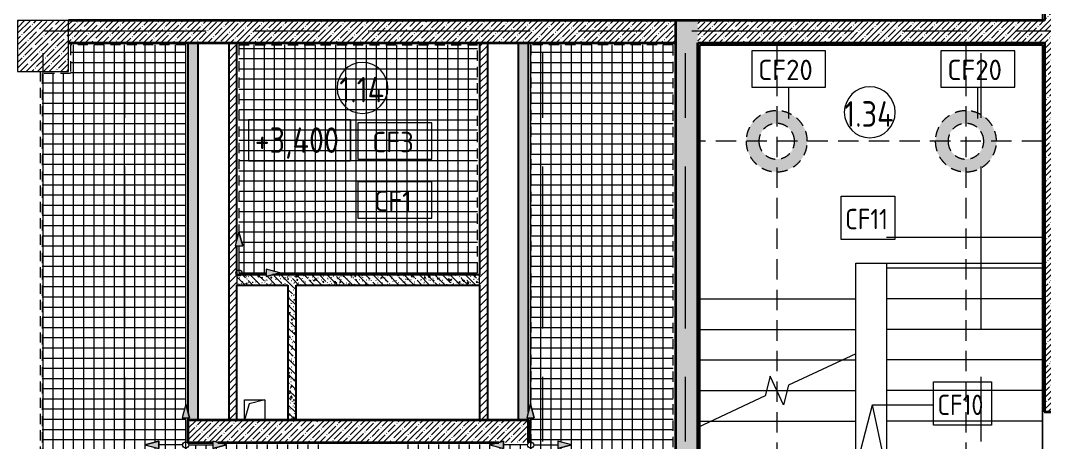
# Model space of a CAD drawing. Header units: millimetres. Extents: x 35861 to 236814, y -8553 to 29000.
# Drawn here: x 65438 to 75480, y 3760 to 7900 of the extents above; entities that cross this region are included whole.
import ezdxf

# ---------------------------------------------------------------- set-up
doc = ezdxf.new("R2010")
doc.units = ezdxf.units.MM
for name, pattern in [('200_ШТРИХ__ш1_п0_6_', [160, 100, -60]), ('ADSK_Штрих_ш2 п1', [300, 200, -100]), ('Осевая', [3175, 635, -476.25, 1587.5, -476.25])]:
    doc.linetypes.add(name, pattern=pattern)
for name, color, linetype, lineweight in [('0-1', 7, 'Continuous', 9), ('A-AREA-IDEN', 7, 'Continuous', 9), ('A-CLNG-IDEN', 7, 'Continuous', 9), ('A-DETL', 7, 'Continuous', 9), ('A-DETL-1', 7, 'ADSK_Штрих_ш2 п1', 9), ('A-DETL-GENF', 7, 'Continuous', 9), ('A-DETL-MBND', 7, '200_ШТРИХ__ш1_п0_6_', 9), ('A-DETL-MBND-1', 7, 'Continuous', 9), ('A-WALL', 7, 'Continuous', 9), ('G-ANNO-DIMS', 7, 'Continuous', 9), ('I-WALL', 7, 'Continuous', 9), ('S-COLS', 7, 'Continuous', 9), ('S-STRS-1', 7, 'Continuous', 9), ('S-STRS-MBND', 7, 'Continuous', 9), ('Оси-2', 7, 'Осевая', 9)]:
    doc.layers.add(name, color=color, linetype=linetype, lineweight=lineweight)
for name, color, linetype, lineweight, true_color in [('A-WALL-1', 7, 'Continuous', 35, 0x3c3c3c), ('A-WALL-2', 7, 'Continuous', 25, 0x3c3c3c), ('A-WALL-FNSH-2', 7, 'Continuous', 13, 0x3c3c3c), ('G-ANNO-TEXT-1', 7, 'Continuous', 9, 0x3c3c3c)]:
    doc.layers.add(name, color=color, linetype=linetype, lineweight=lineweight, true_color=true_color)
doc.styles.add('GOST Common', font='GOST_Common.ttf', dxfattribs={"width": 0.9, "height": 250})
doc.styles.add('GOST Common_1', font='GOST_Common.ttf', dxfattribs={"height": 200})
doc.styles.add('GOST Common_2', font='GOST_Common.ttf', dxfattribs={"width": 0.9, "height": 200})
pattern_1 = [(45, (0, 0), (-57.02463, 57.02463), []), (45, (57.025, 0), (-57.02463, 57.02463), [100.806, -20.161, 3.353, -16.808])]
pattern_2 = [(45, (0, 0), (-35.35534, 35.35534), [])]
pattern_3 = [(135, (0, 0), (-75.43415, -75.43415), [106.68, -17.78, 3.556, -17.78]), (135, (0, 75.39), (-75.43415, -75.43415), []), (50, (0, 0), (127.52922, -11.15758), [13.335, -146.685]), (355, (0, 0), (-24.66966, 133.74002), [10.668, -117.348]), (100.451, (10.63, -0.93), (102.85973, 122.58178), [11.333, -124.663]), (46.184, (0, 35.56), (189.75516, -29.43036), [20.002, -220.027]), (96.636, (15.81, 33.1), (166.1822, 173.1996), [17, -186.995]), (351.184, (0, 35.56), (166.18393, 173.1976), [16.002, -176.022]), (21, (17.78, 26.67), (106.13027, -71.58603), [13.335, -146.685]), (326, (17.78, 26.67), (43.26188, 128.93175), [10.668, -117.348]), (71.451, (26.62, 20.7), (149.39198, 57.34505), [11.333, -124.663]), (37.5, (0, 0), (2.162228, 59.188357), [3.353, -112.573, 3.353, -115.773, -117.792]), (37.5, (0, 0), (2.162228, 59.188357), [-235.052, 3.353, -114.44]), (7.5, (0, 0), (46.77386, 70.12615), [3.353, -64.567, 3.353, -109.906, -44.894]), (7.5, (0, 0), (46.77386, 70.12615), [-181.178, 3.353, -41.542]), (327.5, (-39.65, 0), (94.91367, -4.010093), [3.353, -41.097, 3.353, -135.331, -184.023]), (327.5, (-39.65, 0), (94.91367, -4.010093), [-183.134, 3.353, -180.67]), (317.5, (-57.43, 0), (103.69057, 17.79882), [3.353, -54.432, 3.353, -88.748, -130.683]), (317.5, (-57.43, 0), (103.69057, 17.79882), [-149.885, 3.353, -127.33])]

# ---------------------------------------------------------------- blocks, each defined once
blk = doc.blocks.new('BSC_Колонна _Прямоугольная - 500х500-V13-План потолков с обозначением видов отделки и геометрии 1 этажа в осях 12 - 23')
at = {"layer": 'S-COLS'}
h = blk.add_hatch(dxfattribs=at)
h.set_pattern_fill('FP_15', color=256, style=0, pattern_type=2)
h.set_pattern_definition([(45, (-65660, -7650), (-57.02463, 57.02463), []), (45, (-65602.975, -7650), (-57.02463, 57.02463), [100.806, -20.161, 3.353, -16.808])])
h.paths.add_polyline_path([(-250, -250), (250, -250), (250, 250), (-250, 250)])
for p, q in [((250, 250), (-250, 250)), ((-250, 250), (-250, -250)), ((250, -250), (250, 250)), ((-250, -250), (250, -250))]:
    blk.add_line(p, q, dxfattribs=at)
blk = doc.blocks.new('Начало раскладки_красным - Начало раскладки_красным-26102174-План потолков с обозначением видов отделки и геометрии 1 этажа в осях 12 - 23')
at = {"layer": 'A-DETL-GENF'}
for points in [[(-36, 265), (36, 265), (0, 400)], [(-265, -36), (-265, 36), (-400, 0)], [(265, -36), (400, 0), (265, 36), (265, -28)], [(0, -400), (36, -265), (-36, -265)]]:
    blk.add_hatch(color=256, dxfattribs=at).paths.add_polyline_path(points)
for p, q in [((0, 400), (-36, 265)), ((0, 400), (-36, 265)), ((36, 265), (0, 400)), ((0, 400), (36, 265)), ((-36, 265), (36, 265)), ((-36, 265), (36, 265)), ((0, 30), (0, 265)), ((-265, 36), (-400, 0)), ((-400, 0), (-265, 36)), ((-400, 0), (-265, -36)), ((-400, 0), (-265, -36)), ((-265, -36), (-265, 36)), ((-265, 36), (-265, -36)), ((-30, 0), (-265, 0)), ((30, 0), (265, 0)), ((400, 0), (265, 36)), ((265, 36), (265, -36)), ((400, 0), (265, 36)), ((265, 36), (265, -36)), ((400, 0), (265, -36)), ((0, -30), (0, -265)), ((265, -36), (400, 0)), ((36, -265), (-36, -265)), ((-36, -265), (0, -400)), ((0, -400), (-36, -265)), ((-36, -265), (36, -265)), ((0, -400), (36, -265)), ((0, -400), (36, -265))]:
    blk.add_line(p, q, dxfattribs=at)
blk.add_circle((0, 0), 30, dxfattribs=at)
blk = doc.blocks.new('Начало раскладки_красным - Начало раскладки_красным-26112293-План потолков с обозначением видов отделки и геометрии 1 этажа в осях 12 - 23')
at = {"layer": 'A-DETL-GENF'}
for points in [[(-36, 265), (36, 265), (0, 400)], [(265, -36), (400, 0), (265, 36)]]:
    blk.add_hatch(color=256, dxfattribs=at).paths.add_polyline_path(points)
for p, q in [((0, 400), (-36, 265)), ((0, 400), (-36, 265)), ((36, 265), (0, 400)), ((0, 400), (36, 265)), ((-36, 265), (36, 265)), ((-36, 265), (36, 265)), ((0, 30), (0, 265)), ((30, 0), (265, 0)), ((400, 0), (265, 36)), ((265, 36), (265, -36)), ((400, 0), (265, 36)), ((265, 36), (265, -36)), ((400, 0), (265, -36)), ((265, -36), (400, 0))]:
    blk.add_line(p, q, dxfattribs=at)
blk.add_circle((0, 0), 30, dxfattribs=at)
blk = doc.blocks.new('Марка_Помещения - Номер-25198446-План потолков с обозначением видов отделки и геометрии 1 этажа в осях 12 - 23')
at = {"layer": 'A-AREA-IDEN'}
for start, end in [(360, 180), (180, 360)]:
    blk.add_arc((0, 0), 2.5, start, end, dxfattribs=at)
blk = doc.blocks.new('М_потолков - Марка_ Имя типа-25382930-План потолков с обозначением видов отделки и геометрии 1 этажа в осях 12 - 23')
at = {"layer": 'A-CLNG-IDEN'}
for p, q in [((3.625, 1.984375), (-3.625, 1.984375)), ((-3.625, 1.984375), (-3.625, -1.59375)), ((3.625, -1.59375), (3.625, 1.984375)), ((-3.625, -1.59375), (3.625, -1.59375))]:
    blk.add_line(p, q, dxfattribs=at)
blk = doc.blocks.new('Высотные отметки - 10х4_h_-17668695-План потолков с обозначением видов отделки и геометрии 1 этажа в осях 12 - 23')
at = {"layer": 'G-ANNO-DIMS'}
for p, q in [((-5, 4), (-5, 0)), ((5, 4), (-5, 4)), ((5, 4), (-5, 4)), ((-5, 4), (-5, 0)), ((5, 4), (5, 0)), ((5, 0), (5, 4)), ((5, 0), (-5, 0)), ((-5, 0), (5, 0))]:
    blk.add_line(p, q, dxfattribs=at)

msp = doc.modelspace()

# ---------------------------------------------------------------- hatches: boundary and pattern name
at = {"layer": 'A-DETL-MBND'}
h = msp.add_hatch(dxfattribs=at)
h.set_pattern_fill('FP_57', color=256, style=0, pattern_type=2)
h.set_pattern_definition([(270, (67059, 3889), (100, 6e-15), []), (0, (67059, 3889), (0, 100), [])])
h.paths.add_polyline_path([(68365, 140), (68365, 3740), (67448.7, 3740), (67459, 3737.2), (67323.8, 3700.9), (67323.7, 3740), (67060, 3740), (67060, 4001.8), (67022.6, 4001.7), (67058.8, 4137), (67060, 4132.4), (67060, 7660), (65930, 7660), (65930, 7380), (65650, 7380), (65650, 515.5), (66160, 515.5), (66160, 140), (67160.8, 140)])
h.paths.add_polyline_path([(67059.2, 3337), (67022.9, 3472.2), (67095.4, 3472.3)])
h.paths.add_polyline_path([(66794.3, 3700.6), (66659, 3736.8), (66794.2, 3773.1), (66794.2, 3740)])
h = msp.add_hatch(dxfattribs=at)
h.set_pattern_fill('FP_56', color=256, style=0, pattern_type=2)
h.set_pattern_definition([(180, (68630, 6326), (-1e-14, -100), []), (270, (68630, 6326), (100, 6e-15), [])])
h.paths.add_polyline_path([(67978.1, 5425), (69920, 5425), (69920, 7660), (67580, 7660), (67580.8, 5824), (67617.1, 5688.8), (67580, 5688.7), (67580, 5425), (67845.8, 5425), (67845.7, 5460.4)])
h = msp.add_hatch(dxfattribs=at)
h.set_pattern_fill('FP_58', color=256, style=0, pattern_type=2)
h.set_pattern_definition([(270, (70441, 3889), (100, 6e-15), []), (0, (70441, 3889), (0, 100), [])])
h.paths.add_polyline_path([(70047.4, 140), (71560, 140), (71560, 515.5), (71840, 515.5), (71840, 7660), (70440, 7660), (70440.8, 4137), (70477.1, 4001.8), (70440, 4001.7), (70440, 3740), (70176.2, 3740), (70176.3, 3700.6), (70041, 3736.8), (70053, 3740), (69165, 3740), (69165, 140)])
h.paths.add_polyline_path([(70441.2, 3337), (70404.9, 3472.2), (70477.4, 3472.3)])
h.paths.add_polyline_path([(70705.8, 3700.9), (70705.7, 3773.4), (70841, 3737.2)])
at = {"layer": 'A-DETL-MBND-1'}
h = msp.add_hatch(color=256, dxfattribs=at)
h.paths.add_polyline_path([(72853.8, 6414.9), (72912.3, 6420.6), (72968.6, 6437.7), (73020.4, 6465.4), (73065.9, 6502.7), (73103.2, 6548.2), (73130.9, 6600), (73148, 6656.3), (73153.8, 6714.9), (73148, 6773.4), (73130.9, 6829.7), (73103.2, 6881.5), (73065.9, 6927), (73020.4, 6964.3), (72968.6, 6992), (72912.3, 7009.1), (72853.8, 7014.9), (72795.2, 7009.1), (72739, 6992), (72687.1, 6964.3), (72641.6, 6927), (72604.3, 6881.5), (72576.6, 6829.7), (72559.5, 6773.4), (72553.8, 6714.9), (72559.5, 6656.3), (72576.6, 6600), (72604.3, 6548.2), (72641.6, 6502.7), (72687.1, 6465.4), (72739, 6437.7), (72795.2, 6420.6)])
h.paths.add_polyline_path([(72853.8, 6539.9), (72808.5, 6545.8), (72766.3, 6563.3), (72730, 6591.1), (72702.2, 6627.4), (72684.7, 6669.6), (72678.8, 6714.9), (72684.7, 6760.1), (72702.2, 6802.4), (72730, 6838.6), (72766.3, 6866.4), (72808.5, 6883.9), (72853.8, 6889.9), (72899.1, 6883.9), (72941.3, 6866.4), (72977.5, 6838.6), (73005.3, 6802.4), (73022.8, 6760.1), (73028.8, 6714.9), (73022.8, 6669.6), (73005.3, 6627.4), (72977.5, 6591.1), (72941.3, 6563.3), (72899.1, 6545.8)])
h = msp.add_hatch(color=256, dxfattribs=at)
h.paths.add_polyline_path([(74709, 6414.9), (74767.5, 6420.6), (74823.8, 6437.7), (74875.7, 6465.4), (74921.1, 6502.7), (74958.4, 6548.2), (74986.2, 6600), (75003.2, 6656.3), (75009, 6714.9), (75003.2, 6773.4), (74986.2, 6829.7), (74958.4, 6881.5), (74921.1, 6927), (74875.7, 6964.3), (74823.8, 6992), (74767.5, 7009.1), (74709, 7014.9), (74650.5, 7009.1), (74594.2, 6992), (74542.3, 6964.3), (74496.9, 6927), (74459.6, 6881.5), (74431.8, 6829.7), (74414.8, 6773.4), (74409, 6714.9), (74414.8, 6656.3), (74431.8, 6600), (74459.6, 6548.2), (74496.9, 6502.7), (74542.3, 6465.4), (74594.2, 6437.7), (74650.5, 6420.6)])
h.paths.add_polyline_path([(74709, 6539.9), (74663.7, 6545.8), (74621.5, 6563.3), (74585.3, 6591.1), (74557.4, 6627.4), (74540, 6669.6), (74534, 6714.9), (74540, 6760.1), (74557.4, 6802.4), (74585.3, 6838.6), (74621.5, 6866.4), (74663.7, 6883.9), (74709, 6889.9), (74754.3, 6883.9), (74796.5, 6866.4), (74832.7, 6838.6), (74860.6, 6802.4), (74878, 6760.1), (74884, 6714.9), (74878, 6669.6), (74860.6, 6627.4), (74832.7, 6591.1), (74796.5, 6563.3), (74754.3, 6545.8), (74738, 6543.7)])
at = {"layer": 'I-WALL'}
h = msp.add_hatch(dxfattribs=at)
h.set_pattern_fill('FP_1', color=256, style=0, pattern_type=2)
h.set_pattern_definition(pattern_1)
h.paths.add_polyline_path([(75700, 7900), (75700, 10900), (75480, 10900), (75480, 7900)])
h = msp.add_hatch(dxfattribs=at)
h.set_pattern_fill('FP_1', color=256, style=0, pattern_type=2)
h.set_pattern_definition(pattern_1)
h.paths.add_polyline_path([(71490.6, 7680), (71860, 7680), (71860, 7900), (65910, 7900), (65910, 7680), (70420, 7680)])
h = msp.add_hatch(dxfattribs=at)
h.set_pattern_fill('FP_1', color=256, style=0, pattern_type=2)
h.set_pattern_definition(pattern_1)
h.paths.add_polyline_path([(72080, -100), (72080, 7900), (71860, 7900), (71860, -100)])
h = msp.add_hatch(dxfattribs=at)
h.set_pattern_fill('FP_1', color=256, style=0, pattern_type=2)
h.set_pattern_definition(pattern_1)
h.paths.add_polyline_path([(75700, 7680), (75700, 7900), (72080, 7900), (72080, 7680), (75480, 7680)])
h = msp.add_hatch(dxfattribs=at)
h.set_pattern_fill('FP_20', color=256, style=0, pattern_type=2)
h.set_pattern_definition(pattern_3)
h.paths.add_polyline_path([(67095.1, 3980), (67180, 3980), (67180, 7680), (67080, 7680), (67080, 4057.9), (67095.1, 4001.8), (67080, 4001.7), (67080, 3980)])
h = msp.add_hatch(dxfattribs=at)
h.set_pattern_fill('FP_35', color=256, style=0, pattern_type=2)
h.set_pattern_definition(pattern_2)
h.paths.add_polyline_path([(67560, 3980), (67560, 5688.8), (67544.6, 5688.7), (67560, 5746.3), (67560, 7680), (67480, 7680), (67480, 3980)])
h = msp.add_hatch(dxfattribs=at)
h.set_pattern_fill('FP_35', color=256, style=0, pattern_type=2)
h.set_pattern_definition(pattern_2)
h.paths.add_polyline_path([(69940, 3980), (70020, 3980), (70020, 7680), (69940, 7680), (69940, 5305)])
h = msp.add_hatch(dxfattribs=at)
h.set_pattern_fill('FP_20', color=256, style=0, pattern_type=2)
h.set_pattern_definition(pattern_3)
h.paths.add_polyline_path([(70404.6, 3980), (70420, 3980), (70420, 4001.8), (70404.6, 4001.7), (70420, 4059.3), (70420, 7680), (70320, 7680), (70320, 3980)])
h = msp.add_hatch(dxfattribs=at)
h.set_pattern_fill('FP_1', color=256, style=0, pattern_type=2)
h.set_pattern_definition(pattern_1)
h.paths.add_polyline_path([(75480, 4060), (75700, 4060), (75700, 7680), (75480, 7680), (75480, 5855)])
h = msp.add_hatch(dxfattribs=at)
h.set_pattern_fill('FP_20', color=256, style=0, pattern_type=2)
h.set_pattern_definition(pattern_3)
h.paths.add_polyline_path([(69940, 5305), (69940, 5405), (67909.4, 5405), (67845.8, 5387.9), (67845.7, 5405), (67560, 5405), (67560, 5305), (68604.1, 5305)])
h = msp.add_hatch(dxfattribs=at)
h.set_pattern_fill('FP_20', color=256, style=0, pattern_type=2)
h.set_pattern_definition(pattern_3)
h.paths.add_polyline_path([(68140, 3980), (68140, 5305), (68060, 5305), (68060, 3980)])
h = msp.add_hatch(dxfattribs=at)
h.set_pattern_fill('FP_1', color=256, style=0, pattern_type=2)
h.set_pattern_definition(pattern_1)
h.paths.add_polyline_path([(70176.3, 3760), (70420, 3760), (70420, 3980), (67080, 3980), (67080, 3760), (67323.8, 3760), (67323.7, 3773.4), (67373.8, 3760), (70127.5, 3760), (70176.2, 3773.1), (70176.2, 3760)])

# ---------------------------------------------------------------- linework, layer by layer
at = {"layer": '0-1'}
for p, q in [((67635, 3980), (67635, 4180)), ((67635, 4180), (67835, 4180)), ((67680.5, 4138.6), (67635, 3980)), ((67835, 4180), (67680.5, 4138.6)), ((67835, 4180), (67835, 3980))]:
    msp.add_line(p, q, dxfattribs=at)
at = {"layer": 'A-CLNG-IDEN'}
for p, q in [((72971.1, 6939.9), (72971.1, 7245.8)), ((74826.4, 6939.9), (74826.4, 7245.8))]:
    msp.add_line(p, q, dxfattribs=at)
at = {"layer": 'A-DETL'}
for p, q in [((73630, 5520), (73930, 5520)), ((73630, 1569.7), (73630, 5520)), ((73930, 5520), (73930, 1569.7))]:
    msp.add_line(p, q, dxfattribs=at)
at = {"layer": 'A-DETL-1'}
for p, q in [((72853.8, 7659), (72853.8, 141)), ((74709, 7659), (74709, 120)), ((75456.7, 6714.9), (72100, 6714.9))]:
    msp.add_line(p, q, dxfattribs=at)
at = {"layer": 'A-DETL-MBND'}
for p, q in [((75460, 7900), (75460, 9330)), ((67060, 7660), (65930, 7660)), ((65930, 7660), (65930, 7380)), ((67060, 4132.4), (67060, 7660)), ((67580, 7660), (67580, 5821.1)), ((69920, 7660), (67580, 7660)), ((69920, 7659), (67580, 7659)), ((69920, 5425), (69920, 7660)), ((70440, 7660), (70440, 4134.1)), ((71840, 7660), (70440, 7660)), ((70441, 7659), (70440, 7659)), ((70441, 7659), (70441, 4136.1)), ((71840, 515.5), (71840, 7660)), ((75460, 7660), (72100, 7660)), ((72100, 7660), (72100, 140)), ((75460, 350), (75460, 7660)), ((65630, 7400), (65630, 515.5)), ((65930, 7380), (65650, 7380)), ((65650, 7380), (65650, 515.5)), ((67580, 5688.8), (67580, 5425)), ((67580, 5425), (67845.8, 5425)), ((67978.1, 5425), (69920, 5425)), ((75480, 4060), (75480, 4050)), ((67060, 3740), (67060, 4001.8)), ((70440, 4001.8), (70440, 3740)), ((70441, 4001.8), (70441, 3739))]:
    msp.add_line(p, q, dxfattribs=at)
for centre, radius, start, end in [((72853.8, 6714.9), 300, 0, 180), ((74709, 6714.9), 300, 0, 180), ((72853.8, 6714.9), 175, 0, 180), ((74709, 6714.9), 175, 0, 180), ((72853.8, 6714.9), 300, 180, 360), ((72853.8, 6714.9), 175, 180, 0), ((74709, 6714.9), 300, 180, 360), ((74709, 6714.9), 175, 180, 0)]:
    msp.add_arc(centre, radius, start, end, dxfattribs=at)
at = {"layer": 'A-WALL'}
for p, q in [((72101, 7659), (72100, 7659)), ((75460, 7659), (75459, 7659)), ((67560, 5405), (67560, 5305)), ((69940, 5305), (69940, 5405))]:
    msp.add_line(p, q, dxfattribs=at)
at = {"layer": 'A-WALL-1'}
for p, q in [((75480, 10900), (75480, 7900)), ((75480, 7900), (65910, 7900)), ((71860, 7900), (71860, 515.5)), ((65910, 7680), (71860, 7680)), ((72080, 120), (72080, 7680)), ((72080, 7680), (75480, 7680)), ((75480, 7680), (75480, 4060)), ((75480, 4060), (75700, 4060)), ((70420, 3980), (67080, 3980)), ((67080, 3980), (67080, 3760)), ((70420, 3760), (70420, 3980)), ((67080, 3760), (67323.8, 3760)), ((67373.8, 3760), (70127.5, 3760))]:
    msp.add_line(p, q, dxfattribs=at)
at = {"layer": 'A-WALL-2'}
for p, q in [((67080, 7680), (67080, 4057.9)), ((67180, 3980), (67180, 7680)), ((67480, 7680), (67480, 3980)), ((67560, 5746.3), (67560, 7680)), ((69940, 7680), (69940, 5405)), ((70020, 3980), (70020, 7680)), ((70320, 7680), (70320, 3980)), ((70420, 4059.3), (70420, 7680)), ((67560, 5405), (67560, 5688.8)), ((67845.8, 5405), (67560, 5405)), ((69940, 5405), (67909.4, 5405)), ((67560, 3980), (67560, 5305)), ((67560, 5305), (68060, 5305)), ((68060, 5305), (68060, 3980)), ((68140, 5305), (69940, 5305)), ((68140, 3980), (68140, 5305)), ((69940, 5305), (69940, 3980)), ((67080, 4001.8), (67080, 3980)), ((70420, 3980), (70420, 4001.8))]:
    msp.add_line(p, q, dxfattribs=at)
at = {"layer": 'A-WALL-FNSH-2'}
for p, q in [((75460, 7660), (72100, 7660)), ((72100, 7660), (72100, 5400.4)), ((72100.4, 7659), (72100.4, 3114.1)), ((72101, 5400.4), (72101, 7659)), ((72101.4, 7659), (75459, 7659)), ((72101.4, 3114.1), (72101.4, 7659)), ((75459, 7659), (75459, 140.5)), ((75460, 140.5), (75460, 7660)), ((72100, 5400.4), (72101, 5400.4))]:
    msp.add_line(p, q, dxfattribs=at)
at = {"layer": 'G-ANNO-TEXT-1'}
for p, q in [((73657.4, 3599.8), (73793.5, 4129.5)), ((73793.5, 4129.5), (74390.4, 4129.5)), ((73906.4, 3594), (73793.5, 4129.5)), ((73793.5, 4129.5), (74390.4, 4129.5))]:
    msp.add_line(p, q, dxfattribs=at)
at = {"layer": 'G-ANNO-TEXT-1', "flags": 128}
for points in [[(73485.6, 6176.3), (74012, 6176.3), (74012, 5752.3), (73485.6, 5752.3)], [(74390.4, 4353.9), (74959.1, 4353.9), (74959.1, 3929.9), (74390.4, 3929.9)]]:
    msp.add_lwpolyline(points, close=True, dxfattribs=at)
at = {"layer": 'I-WALL'}
for p, q in [((72100, 4560.6), (72100, 5400.4)), ((72101, 5400.4), (72101, 4280.6)), ((72100.4, 5210), (72101.4, 5210)), ((72101, 4280.6), (72100, 4280.6)), ((72100.4, 4227.5), (72101.4, 4227.5))]:
    msp.add_line(p, q, dxfattribs=at)
at = {"layer": 'S-STRS-1'}
for p, q in [((75460, 5769.7), (73930, 5769.7)), ((75460, 5769.7), (73930, 5769.7)), ((75460, 5469.7), (73930, 5469.7)), ((75460, 5469.7), (73930, 5469.7)), ((75460, 5169.7), (73930, 5169.7)), ((75460, 5169.7), (73930, 5169.7)), ((75460, 4869.7), (73930, 4869.7)), ((75460, 4869.7), (73930, 4869.7)), ((73498.4, 4569.7), (73630, 4569.7)), ((73498.4, 4569.7), (73630, 4569.7)), ((75460, 4569.7), (73930, 4569.7)), ((75460, 4569.7), (73930, 4569.7)), ((72754.6, 4269.7), (72855, 4269.7)), ((72754.6, 4269.7), (72855, 4269.7)), ((72955.4, 4269.7), (73630, 4269.7)), ((72955.4, 4269.7), (73630, 4269.7)), ((75460, 4269.7), (73930, 4269.7)), ((75460, 4269.7), (73930, 4269.7)), ((72211.6, 3969.7), (73630, 3969.7)), ((72211.6, 3969.7), (73630, 3969.7)), ((75460, 3969.7), (73930, 3969.7)), ((75460, 3969.7), (73930, 3969.7))]:
    msp.add_line(p, q, dxfattribs=at)
at = {"layer": 'S-STRS-MBND'}
for p, q in [((72080, 7680), (72080, 5169.7)), ((75480, 7680), (72080, 7680)), ((75480, 5520), (75480, 7680)), ((73630, 5520), (75480, 5520)), ((73630, 5169.7), (73630, 5520)), ((72080, 5169.7), (73630, 5169.7)), ((72080, 4549.7), (72080, 5169.7)), ((72080, 5169.7), (73630, 5169.7)), ((73630, 4631.1), (73630, 5169.7)), ((72080, 4869.7), (73630, 4869.7)), ((73630, 4631.1), (72968.3, 4322.5)), ((72080, 4569.7), (73498.4, 4569.7)), ((72789, 4411.3), (72741.7, 4216.9)), ((72921, 4128.1), (72789, 4411.3)), ((72968.3, 4322.5), (72921, 4128.1)), ((72080, 4269.7), (72754.6, 4269.7)), ((72855, 4269.7), (72955.4, 4269.7)), ((72741.7, 4216.9), (72080, 3908.3)), ((72080, 3969.7), (72211.6, 3969.7))]:
    msp.add_line(p, q, dxfattribs=at)
at = {"layer": 'Оси-2'}
for p, q in [((65660, 593.7), (65660, 24898.1)), ((66460, 593.7), (66460, 24898.1)), ((70560, 593.7), (70560, 24898.1)), ((71960, 593.7), (71960, 24898.1)), ((74860, 593.7), (74860, 24898.1)), ((39160.8, 7800), (82200, 7800))]:
    msp.add_line(p, q, dxfattribs=at)

# ---------------------------------------------------------------- block references
at = {"layer": 'A-AREA-IDEN', "xscale": 99.99999999999993, "yscale": 99.99999999999993, "zscale": 99.99999999999993}
for p in [(68791.9, 7238.1), (73766.9, 6999.4)]:
    msp.add_blockref('Марка_Помещения - Номер-25198446-План потолков с обозначением видов отделки и геометрии 1 этажа в осях 12 - 23', p, dxfattribs=at)
at = {"layer": 'A-CLNG-IDEN', "xscale": 99.99999999999993, "yscale": 99.99999999999993, "zscale": 99.99999999999993}
for p in [(72971.1, 7405.2), (74826.4, 7405.2), (69109.8, 6697.5), (69109.8, 6119.7)]:
    msp.add_blockref('М_потолков - Марка_ Имя типа-25382930-План потолков с обозначением видов отделки и геометрии 1 этажа в осях 12 - 23', p, dxfattribs=at)
at = {"layer": 'A-DETL-GENF', "rotation": 0.03359668727813597}
for name, p in [('Начало раскладки_красным - Начало раскладки_красным-26112293-План потолков с обозначением видов отделки и геометрии 1 этажа в осях 12 - 23', (67581, 5424)), ('Начало раскладки_красным - Начало раскладки_красным-26102174-План потолков с обозначением видов отделки и геометрии 1 этажа в осях 12 - 23', (67059, 3737)), ('Начало раскладки_красным - Начало раскладки_красным-26102174-План потолков с обозначением видов отделки и геометрии 1 этажа в осях 12 - 23', (70441, 3737))]:
    msp.add_blockref(name, p, dxfattribs=at)
at = {"layer": 'G-ANNO-DIMS', "xscale": 99.99999999999993, "yscale": 99.99999999999993, "zscale": 99.99999999999993}
msp.add_blockref('Высотные отметки - 10х4_h_-17668695-План потолков с обозначением видов отделки и геометрии 1 этажа в осях 12 - 23', (68175, 6524.3), dxfattribs=at)
at = {"layer": 'S-COLS'}
msp.add_blockref('BSC_Колонна _Прямоугольная - 500х500-V13-План потолков с обозначением видов отделки и геометрии 1 этажа в осях 12 - 23', (65660, 7650), dxfattribs=at)

# ---------------------------------------------------------------- texts
at = {"layer": 'A-AREA-IDEN', "char_height": 250, "attachment_point": 1, "style": 'GOST Common'}
for s, insert, width in [('1.14', (68564.4, 7346.7), 570), ('1.34', (73516, 7107.9), 627.721)]:
    msp.add_mtext(s, dxfattribs=dict(at, insert=insert, width=width))
at = {"layer": 'A-CLNG-IDEN', "char_height": 200, "attachment_point": 1, "style": 'GOST Common_1'}
for s, insert, width in [('CF20', (72672.3, 7514.9), 705.485), ('CF20', (74527.6, 7514.9), 705.485), ('CF3', (68887, 6807.2), 521.097), ('CF1', (68907, 6229.4), 472.996)]:
    msp.add_mtext(s, dxfattribs=dict(at, insert=insert, width=width))
at = {"layer": 'G-ANNO-DIMS', "insert": (67735.1, 6851), "char_height": 250, "width": 1055.976, "attachment_point": 1, "line_spacing_factor": 1.022761, "style": 'GOST Common'}
msp.add_mtext('+3,400', dxfattribs=at)
at = {"layer": 'G-ANNO-TEXT-1', "char_height": 200, "attachment_point": 1, "style": 'GOST Common_2'}
for s, insert, width in [('CF11', (73525.6, 6051.9), 533.924), ('CF10', (74430.4, 4229.5), 584.43)]:
    msp.add_mtext(s, dxfattribs=dict(at, insert=insert, width=width))

doc.saveas('drawing.dxf')
